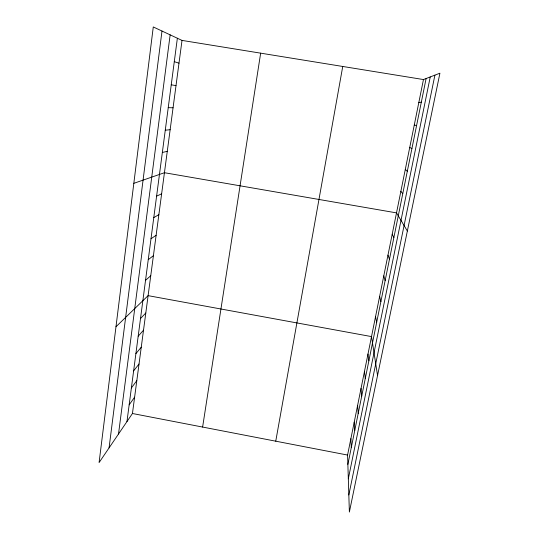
<?xml version="1.0" encoding="UTF-8"?>
<svg xmlns="http://www.w3.org/2000/svg" width="539" height="539" viewBox="0 0 539 539"><rect width="100%" height="100%" fill="white"/><g stroke="black" fill="none" stroke-linecap="round" stroke-linejoin="round"><path stroke-width="0.81" d="M109.067 447.889L161.99 31.033M118.513 433.996L170.142 34.853M126.961 421.572L177.365 38.235M132.446 413.507L182.014 40.412L153.278 26.95L99.082 462.577L132.446 413.507L347.574 455.057L349.373 512.05L439.918 73.203L423.459 79.55L182.014 40.412M202.617 427.063L260.654 53.159M275.752 441.185L342.743 66.465M347.574 455.057L423.459 79.55M347.871 464.396L426.113 78.526M348.322 478.814L430.243 76.936M348.834 494.957L434.912 75.137M129.165 404.843L134.615 397.182M131.388 387.945L136.805 380.689M133.632 370.866L139.022 364.027M135.902 353.611L141.252 347.197M138.193 336.174L143.515 330.191M140.511 318.542L145.799 313.004M115.979 326.749L148.104 295.648L371.519 336.599L377.549 375.481M145.537 280.327L150.745 275.766M148.252 259.67L153.42 255.648M151.001 238.757L156.121 235.287M153.783 217.588L158.857 214.684M156.6 196.149L161.633 193.831M133.82 183.334L164.435 172.716L396.515 212.885L407.356 231.029M162.347 152.463L167.272 151.344M418.823 102.484L421.323 102.167M165.271 130.202L170.149 129.71M168.235 107.652L173.059 107.8M414.248 125.129L416.586 125.499M171.24 84.812L176.004 85.62M174.279 61.675L178.988 63.157M409.734 147.484L411.917 148.521M405.274 169.563L407.316 171.247M400.868 191.358L402.761 193.683M392.224 234.142L393.841 237.686M387.979 255.136L389.468 259.272M383.788 275.874L385.142 280.583M379.645 296.362L380.878 301.624M375.555 316.602L376.66 322.41M367.989 354.056L368.865 360.854M364.499 371.331L365.274 378.58M361.042 388.424L361.716 396.111M357.626 405.341L358.199 413.453M354.238 422.084L354.723 430.621M350.889 438.658L351.28 447.599"/></g></svg>
